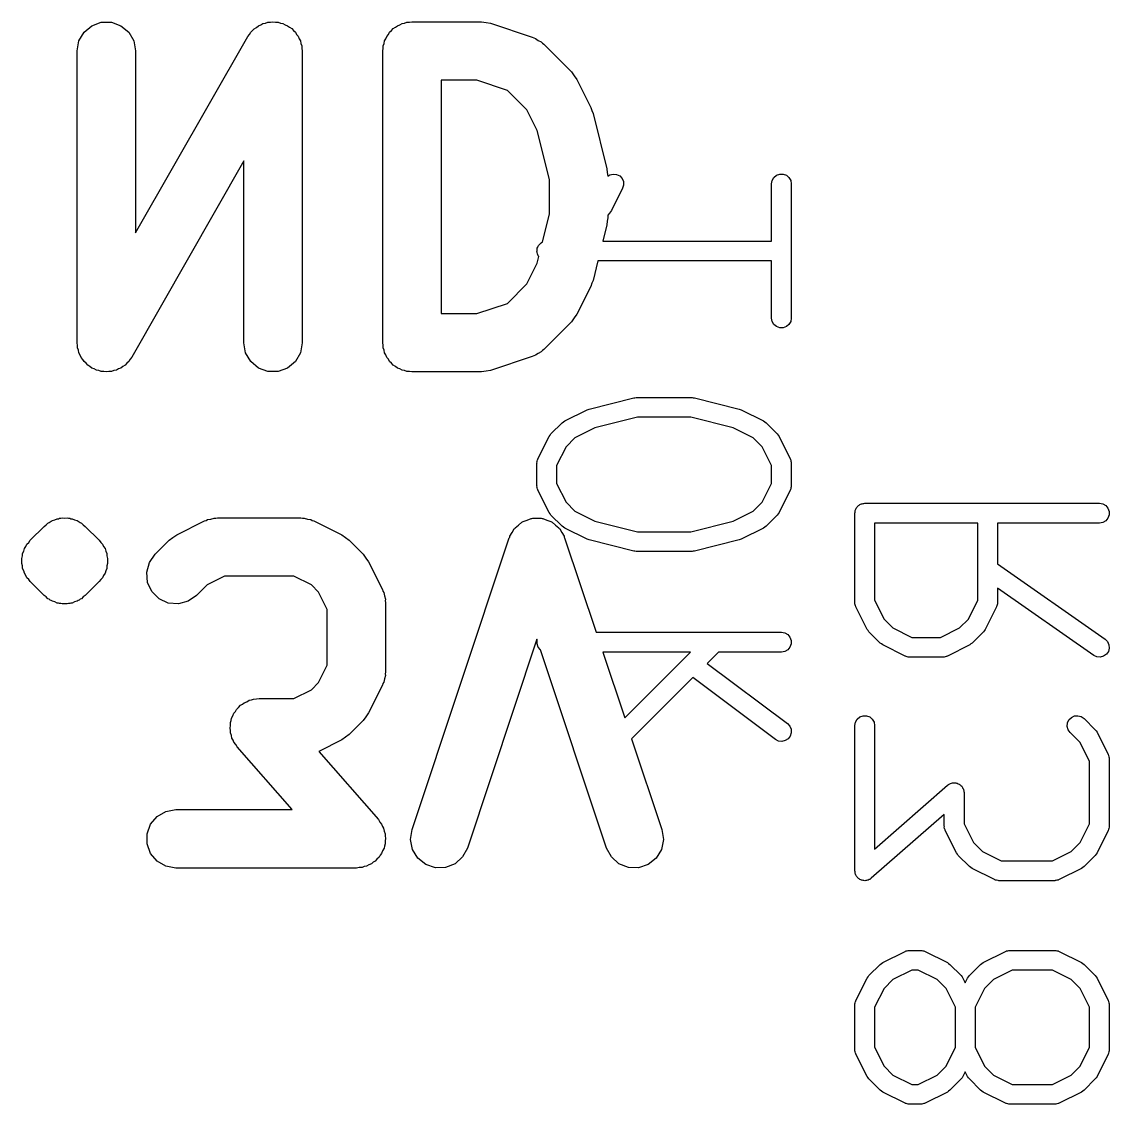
# Model space of a CAD drawing. Extents: x 1.5 to 72.3, y -91 to -17.2.
# Drawn here: x 46.64 to 52.23, y -90.96 to -85.4 of the extents above; entities that cross this region are included whole.
import ezdxf

# ---------------------------------------------------------------- set-up
doc = ezdxf.new("R2010")
doc.units = 0
doc.header["$MEASUREMENT"] = 0
doc.layers.add('BLACK', color=7, linetype='CONTINUOUS')

msp = doc.modelspace()

# ---------------------------------------------------------------- linework, layer by layer
at = {"layer": 'Black'}
for p, q in [((46.9565, -85.45), (46.9964, -85.4165)), ((46.9964, -85.4165), (47.0454, -85.3987)), ((47.0454, -85.3987), (47.0975, -85.3987)), ((47.0975, -85.3987), (47.1464, -85.4165)), ((47.1464, -85.4165), (47.1863, -85.45)), ((47.8137, -85.45), (47.8235, -85.4418)), ((47.8235, -85.4418), (47.8316, -85.432)), ((47.8316, -85.432), (47.8433, -85.4252)), ((47.8433, -85.4252), (47.8536, -85.4165)), ((47.8536, -85.4165), (47.8656, -85.4121)), ((47.8656, -85.4121), (47.8766, -85.4057)), ((47.8766, -85.4057), (47.8899, -85.4033)), ((47.8899, -85.4033), (47.9025, -85.3987)), ((47.9025, -85.3987), (47.9153, -85.3987)), ((47.9153, -85.3987), (47.9279, -85.3964)), ((47.9279, -85.3964), (47.9412, -85.3987)), ((47.9412, -85.3987), (47.9546, -85.3987)), ((47.9546, -85.3987), (47.9666, -85.4031)), ((47.9666, -85.4031), (47.9792, -85.4052)), ((47.9792, -85.4052), (47.9909, -85.4119)), ((47.9909, -85.4119), (48.0036, -85.4165)), ((48.0036, -85.4165), (48.0134, -85.4247)), ((48.0134, -85.4247), (48.0245, -85.4311)), ((48.0245, -85.4311), (48.0332, -85.4414)), ((48.0332, -85.4414), (48.0435, -85.45)), ((48.528, -85.45), (48.538, -85.4416)), ((48.538, -85.4416), (48.5464, -85.4315)), ((48.5464, -85.4315), (48.5578, -85.425)), ((48.5578, -85.425), (48.5679, -85.4165)), ((48.5679, -85.4165), (48.5802, -85.412)), ((48.5802, -85.412), (48.5916, -85.4055)), ((48.5916, -85.4055), (48.6045, -85.4032)), ((48.6045, -85.4032), (48.6168, -85.3987)), ((48.6168, -85.3987), (48.6299, -85.3987)), ((48.6299, -85.3987), (48.6429, -85.3964)), ((48.6429, -85.3964), (49, -85.3964)), ((49, -85.3964), (49.0237, -85.4006)), ((49.0237, -85.4006), (49.0474, -85.4041)), ((49.0474, -85.4041), (49.2617, -85.4756)), ((46.9214, -85.5464), (46.9305, -85.4951)), ((46.9305, -85.4951), (46.9565, -85.45)), ((47.1863, -85.45), (47.2124, -85.4951)), ((47.2124, -85.4951), (47.2214, -85.5464)), ((47.2214, -86.4816), (47.7983, -85.472)), ((47.7983, -85.472), (47.8069, -85.4617)), ((47.8069, -85.4617), (47.8137, -85.45)), ((48.0435, -85.45), (48.0499, -85.4611)), ((48.0499, -85.4611), (48.0581, -85.4709)), ((48.0581, -85.4709), (48.0628, -85.4835)), ((48.0628, -85.4835), (48.0695, -85.4951)), ((48.0695, -85.4951), (48.0717, -85.5077)), ((48.4996, -85.5081), (48.5019, -85.4951)), ((48.5019, -85.4951), (48.5085, -85.4838)), ((48.5085, -85.4838), (48.513, -85.4714)), ((48.513, -85.4714), (48.5214, -85.4614)), ((48.5214, -85.4614), (48.528, -85.45)), ((49.2617, -85.4756), (49.2693, -85.4797)), ((49.2693, -85.4797), (49.2777, -85.4819)), ((49.2777, -85.4819), (49.2921, -85.492)), ((49.2921, -85.492), (49.3075, -85.5004)), ((49.3075, -85.5004), (49.3133, -85.5068)), ((46.9214, -87.0464), (46.9214, -85.5464)), ((47.2214, -85.5464), (47.2214, -86.4816)), ((48.0717, -85.5077), (48.0762, -85.5197)), ((48.0762, -85.5197), (48.0762, -85.5332)), ((48.0762, -85.5332), (48.0786, -85.5464)), ((48.0786, -85.5464), (48.0786, -87.0464)), ((48.4929, -85.5464), (48.4951, -85.5335)), ((48.4929, -87.0464), (48.4929, -85.5464)), ((48.4951, -85.5204), (48.4996, -85.5081)), ((48.4951, -85.5335), (48.4951, -85.5204)), ((49.3133, -85.5068), (49.3204, -85.5118)), ((49.3204, -85.5118), (49.4632, -85.6546)), ((49.4632, -85.6546), (49.477, -85.6743)), ((48.7929, -85.6964), (48.7929, -86.8964)), ((48.9757, -85.6964), (48.7929, -85.6964)), ((49.1333, -85.749), (48.9757, -85.6964)), ((49.477, -85.6743), (49.4913, -85.6936)), ((49.4913, -85.6936), (49.5627, -85.8365)), ((49.2339, -85.8496), (49.1333, -85.749)), ((49.5627, -85.8365), (49.5674, -85.8522)), ((49.287, -85.9559), (49.2339, -85.8496)), ((49.5674, -85.8522), (49.5741, -85.8672)), ((49.5741, -85.8672), (49.6455, -86.1529)), ((49.35, -86.2077), (49.287, -85.9559)), ((47.7786, -86.1113), (47.2017, -87.1208)), ((47.7786, -87.0464), (47.7786, -86.1113)), ((49.6455, -86.1529), (49.6468, -86.1712)), ((49.6468, -86.1712), (49.65, -86.1893)), ((49.35, -86.3851), (49.35, -86.2077)), ((49.65, -86.1902), (49.6606, -86.1832)), ((49.65, -86.1893), (49.65, -86.1902)), ((49.6606, -86.1832), (49.6777, -86.1791)), ((49.6777, -86.1791), (49.6952, -86.1811)), ((49.6952, -86.1811), (49.711, -86.189)), ((49.711, -86.189), (49.7232, -86.2018)), ((49.7232, -86.2018), (49.7302, -86.218)), ((49.7302, -86.218), (49.7312, -86.2356)), ((50.4917, -86.2298), (50.4948, -86.2124)), ((50.4948, -86.2124), (50.5036, -86.1972)), ((50.5036, -86.1972), (50.5171, -86.1858)), ((50.5171, -86.1858), (50.5337, -86.1798)), ((50.5337, -86.1798), (50.5514, -86.1798)), ((50.5514, -86.1798), (50.5679, -86.1858)), ((50.5679, -86.1858), (50.5815, -86.1972)), ((50.5815, -86.1972), (50.5903, -86.2124)), ((50.5903, -86.2124), (50.5933, -86.2298)), ((49.7262, -86.2525), (49.6687, -86.3674)), ((49.7312, -86.2356), (49.7262, -86.2525)), ((50.4917, -86.5237), (50.4917, -86.2298)), ((50.5933, -86.2298), (50.5933, -86.9192)), ((49.3143, -86.528), (49.35, -86.3851)), ((49.6592, -86.3806), (49.65, -86.3899)), ((49.65, -86.3899), (49.65, -86.4036)), ((49.6639, -86.374), (49.6592, -86.3806)), ((49.6687, -86.3674), (49.6639, -86.374)), ((49.6455, -86.44), (49.6246, -86.5237)), ((49.6468, -86.4216), (49.6455, -86.44)), ((49.65, -86.4036), (49.6468, -86.4216)), ((49.286, -86.5657), (49.287, -86.5631)), ((49.287, -86.5631), (49.2873, -86.5603)), ((49.2873, -86.5603), (49.29, -86.5548)), ((49.29, -86.5548), (49.2921, -86.5491)), ((49.2921, -86.5491), (49.2939, -86.547)), ((49.2939, -86.547), (49.2951, -86.5444)), ((49.2951, -86.5444), (49.2995, -86.5403)), ((49.2995, -86.5403), (49.3034, -86.5356)), ((49.3034, -86.5356), (49.3058, -86.5342)), ((49.3058, -86.5342), (49.3079, -86.5323)), ((49.3079, -86.5323), (49.3143, -86.528)), ((49.6246, -86.5237), (50.4917, -86.5237)), ((49.2854, -86.5778), (49.286, -86.5718)), ((49.286, -86.5805), (49.2854, -86.5778)), ((49.286, -86.5718), (49.286, -86.5657)), ((49.286, -86.5833), (49.286, -86.5805)), ((49.2881, -86.589), (49.286, -86.5833)), ((49.287, -86.6369), (49.2953, -86.6038)), ((49.2895, -86.5949), (49.2881, -86.589)), ((49.2911, -86.5973), (49.2895, -86.5949)), ((49.2921, -86.5999), (49.2911, -86.5973)), ((49.2953, -86.6038), (49.2921, -86.5999)), ((49.2339, -86.7433), (49.287, -86.6369)), ((49.5992, -86.6253), (49.5741, -86.7257)), ((50.4917, -86.6253), (49.5992, -86.6253)), ((50.4917, -86.9192), (50.4917, -86.6253)), ((49.5741, -86.7257), (49.5674, -86.7406)), ((49.1333, -86.8439), (49.2339, -86.7433)), ((49.5627, -86.7564), (49.4913, -86.8992)), ((49.5674, -86.7406), (49.5627, -86.7564)), ((48.7929, -86.8964), (48.9757, -86.8964)), ((48.9757, -86.8964), (49.1333, -86.8439)), ((49.4913, -86.8992), (49.477, -86.9185)), ((49.4632, -86.9382), (49.3204, -87.0811)), ((49.477, -86.9185), (49.4632, -86.9382)), ((50.4948, -86.9366), (50.4917, -86.9192)), ((50.5036, -86.9519), (50.4948, -86.9366)), ((50.5171, -86.9632), (50.5036, -86.9519)), ((50.5815, -86.9519), (50.5679, -86.9632)), ((50.5903, -86.9366), (50.5815, -86.9519)), ((50.5933, -86.9192), (50.5903, -86.9366)), ((50.5337, -86.9693), (50.5171, -86.9632)), ((50.5514, -86.9693), (50.5337, -86.9693)), ((50.5679, -86.9632), (50.5514, -86.9693)), ((46.9238, -87.0597), (46.9214, -87.0464)), ((46.9238, -87.0731), (46.9238, -87.0597)), ((47.7876, -87.0977), (47.7786, -87.0464)), ((48.0786, -87.0464), (48.0695, -87.0977)), ((48.4951, -87.0594), (48.4929, -87.0464)), ((48.4951, -87.0725), (48.4951, -87.0594)), ((46.9283, -87.0851), (46.9238, -87.0731)), ((46.9305, -87.0977), (46.9283, -87.0851)), ((46.9372, -87.1094), (46.9305, -87.0977)), ((46.9419, -87.122), (46.9372, -87.1094)), ((46.9501, -87.1318), (46.9419, -87.122)), ((47.2017, -87.1208), (47.1931, -87.1312)), ((47.8137, -87.1428), (47.7876, -87.0977)), ((48.0695, -87.0977), (48.0435, -87.1428)), ((48.4996, -87.0848), (48.4951, -87.0725)), ((48.5019, -87.0977), (48.4996, -87.0848)), ((48.5085, -87.1091), (48.5019, -87.0977)), ((48.513, -87.1214), (48.5085, -87.1091)), ((48.5214, -87.1315), (48.513, -87.1214)), ((49.2617, -87.1173), (49.0474, -87.1887)), ((49.2693, -87.1132), (49.2617, -87.1173)), ((49.2777, -87.1109), (49.2693, -87.1132)), ((49.2921, -87.1009), (49.2777, -87.1109)), ((49.3075, -87.0925), (49.2921, -87.1009)), ((49.3133, -87.086), (49.3075, -87.0925)), ((49.3204, -87.0811), (49.3133, -87.086)), ((46.9565, -87.1428), (46.9501, -87.1318)), ((46.9668, -87.1515), (46.9565, -87.1428)), ((46.9755, -87.1618), (46.9668, -87.1515)), ((46.9866, -87.1681), (46.9755, -87.1618)), ((46.9964, -87.1763), (46.9866, -87.1681)), ((47.0091, -87.1809), (46.9964, -87.1763)), ((47.1464, -87.1763), (47.1344, -87.1807)), ((47.1567, -87.1677), (47.1464, -87.1763)), ((47.1684, -87.1609), (47.1567, -87.1677)), ((47.1765, -87.1511), (47.1684, -87.1609)), ((47.1863, -87.1428), (47.1765, -87.1511)), ((47.1931, -87.1312), (47.1863, -87.1428)), ((47.8536, -87.1763), (47.8137, -87.1428)), ((47.9025, -87.1941), (47.8536, -87.1763)), ((48.0036, -87.1763), (47.9546, -87.1941)), ((48.0435, -87.1428), (48.0036, -87.1763)), ((48.528, -87.1428), (48.5214, -87.1315)), ((48.538, -87.1513), (48.528, -87.1428)), ((48.5464, -87.1613), (48.538, -87.1513)), ((48.5578, -87.1679), (48.5464, -87.1613)), ((48.5679, -87.1763), (48.5578, -87.1679)), ((48.5802, -87.1808), (48.5679, -87.1763)), ((47.0208, -87.1876), (47.0091, -87.1809)), ((47.0334, -87.1898), (47.0208, -87.1876)), ((47.0454, -87.1941), (47.0334, -87.1898)), ((47.0588, -87.1941), (47.0454, -87.1941)), ((47.0721, -87.1964), (47.0588, -87.1941)), ((47.0847, -87.1941), (47.0721, -87.1964)), ((47.0975, -87.1941), (47.0847, -87.1941)), ((47.1101, -87.1895), (47.0975, -87.1941)), ((47.1234, -87.1872), (47.1101, -87.1895)), ((47.1344, -87.1807), (47.1234, -87.1872)), ((47.9546, -87.1941), (47.9025, -87.1941)), ((48.5916, -87.1874), (48.5802, -87.1808)), ((48.6045, -87.1897), (48.5916, -87.1874)), ((48.6168, -87.1941), (48.6045, -87.1897)), ((48.6299, -87.1941), (48.6168, -87.1941)), ((48.6429, -87.1964), (48.6299, -87.1941)), ((49, -87.1964), (48.6429, -87.1964)), ((49.0237, -87.1923), (49, -87.1964)), ((49.0474, -87.1887), (49.0237, -87.1923)), ((49.5535, -87.387), (49.7833, -87.3296)), ((49.7833, -87.3296), (49.7895, -87.3291)), ((49.7895, -87.3291), (49.7957, -87.3281)), ((49.7957, -87.3281), (50.0829, -87.3281)), ((50.0829, -87.3281), (50.0891, -87.3291)), ((50.0891, -87.3291), (50.0953, -87.3296)), ((50.0953, -87.3296), (50.3251, -87.387)), ((49.4282, -87.4483), (49.5431, -87.3909)), ((49.5431, -87.3909), (49.5485, -87.3893)), ((49.5485, -87.3893), (49.5535, -87.387)), ((50.3251, -87.387), (50.3301, -87.3893)), ((50.3301, -87.3893), (50.3355, -87.3909)), ((50.3355, -87.3909), (50.4504, -87.4483)), ((49.3576, -87.5153), (49.415, -87.4578)), ((49.415, -87.4578), (49.4217, -87.4532)), ((49.4217, -87.4532), (49.4282, -87.4483)), ((49.8019, -87.4297), (49.5836, -87.4842)), ((50.0767, -87.4297), (49.8019, -87.4297)), ((50.295, -87.4842), (50.0767, -87.4297)), ((50.4504, -87.4483), (50.4569, -87.4532)), ((50.4569, -87.4532), (50.4636, -87.4578)), ((50.4636, -87.4578), (50.521, -87.5153)), ((49.5836, -87.4842), (49.481, -87.5355)), ((50.3976, -87.5355), (50.295, -87.4842)), ((49.2906, -87.6434), (49.3481, -87.5285)), ((49.3481, -87.5285), (49.3529, -87.522)), ((49.3529, -87.522), (49.3576, -87.5153)), ((49.481, -87.5355), (49.4352, -87.5813)), ((50.4433, -87.5813), (50.3976, -87.5355)), ((50.521, -87.5153), (50.5257, -87.522)), ((50.5257, -87.522), (50.5305, -87.5285)), ((50.5305, -87.5285), (50.588, -87.6434)), ((49.4352, -87.5813), (49.3868, -87.6781)), ((50.4917, -87.6781), (50.4433, -87.5813)), ((49.2852, -87.6661), (49.2858, -87.6632)), ((49.2852, -87.781), (49.2852, -87.6661)), ((49.2856, -87.6603), (49.2873, -87.6546)), ((49.2858, -87.6632), (49.2856, -87.6603)), ((49.2873, -87.6546), (49.2883, -87.6487)), ((49.2883, -87.6487), (49.2898, -87.6462)), ((49.2898, -87.6462), (49.2906, -87.6434)), ((49.3868, -87.6781), (49.3868, -87.769)), ((50.4917, -87.769), (50.4917, -87.6781)), ((50.588, -87.6434), (50.5888, -87.6462)), ((50.5888, -87.6462), (50.5903, -87.6487)), ((50.5903, -87.6487), (50.5913, -87.6546)), ((50.5913, -87.6546), (50.593, -87.6603)), ((50.593, -87.6603), (50.5928, -87.6632)), ((50.5928, -87.6632), (50.5933, -87.6661)), ((50.5933, -87.6661), (50.5933, -87.781)), ((49.2858, -87.7839), (49.2852, -87.781)), ((49.2856, -87.7868), (49.2858, -87.7839)), ((49.2873, -87.7925), (49.2856, -87.7868)), ((49.2883, -87.7984), (49.2873, -87.7925)), ((49.3868, -87.769), (49.4353, -87.8658)), ((50.4433, -87.8658), (50.4917, -87.769)), ((50.5913, -87.7925), (50.5903, -87.7984)), ((50.593, -87.7868), (50.5913, -87.7925)), ((50.5933, -87.781), (50.5928, -87.7839)), ((50.5928, -87.7839), (50.593, -87.7868)), ((49.2898, -87.8009), (49.2883, -87.7984)), ((49.2906, -87.8037), (49.2898, -87.8009)), ((49.3481, -87.9186), (49.2906, -87.8037)), ((50.588, -87.8037), (50.5305, -87.9186)), ((50.5888, -87.8009), (50.588, -87.8037)), ((50.5903, -87.7984), (50.5888, -87.8009)), ((49.4353, -87.8658), (49.481, -87.9116)), ((50.3976, -87.9116), (50.4433, -87.8658)), ((50.9225, -87.9093), (50.9233, -87.9049)), ((50.9233, -87.9049), (50.9255, -87.901)), ((50.9255, -87.901), (50.9271, -87.8969)), ((50.9271, -87.8969), (50.9299, -87.8935)), ((50.9299, -87.8935), (50.9321, -87.8896)), ((50.9321, -87.8896), (50.9355, -87.8868)), ((50.9355, -87.8868), (50.9384, -87.8833)), ((50.9384, -87.8833), (50.9422, -87.8811)), ((50.9422, -87.8811), (50.9456, -87.8783)), ((50.9456, -87.8783), (50.9498, -87.8767)), ((50.9498, -87.8767), (50.9537, -87.8745)), ((50.9537, -87.8745), (50.9581, -87.8738)), ((50.9581, -87.8738), (50.9622, -87.8722)), ((50.9622, -87.8722), (50.9667, -87.8722)), ((50.9667, -87.8722), (50.971, -87.8715)), ((50.971, -87.8715), (52.1775, -87.8715)), ((52.1775, -87.8715), (52.1949, -87.8745)), ((52.1949, -87.8745), (52.2102, -87.8833)), ((52.2102, -87.8833), (52.2215, -87.8969)), ((52.2215, -87.8969), (52.2276, -87.9134)), ((46.7883, -87.9643), (46.7938, -87.9605)), ((46.7938, -87.9605), (46.8064, -87.9571)), ((46.8064, -87.9571), (46.8183, -87.9515)), ((46.8183, -87.9515), (46.8249, -87.951)), ((46.8249, -87.951), (46.8311, -87.9487)), ((46.8311, -87.9487), (46.8377, -87.9487)), ((46.8377, -87.9487), (46.8441, -87.947)), ((46.8441, -87.947), (46.8571, -87.9481)), ((46.8571, -87.9481), (46.8702, -87.947)), ((46.8702, -87.947), (46.8766, -87.9487)), ((46.8766, -87.9487), (46.8832, -87.9487)), ((46.8832, -87.9487), (46.8894, -87.951)), ((46.8894, -87.951), (46.896, -87.9515)), ((46.896, -87.9515), (46.9079, -87.9571)), ((46.9079, -87.9571), (46.9205, -87.9605)), ((46.9205, -87.9605), (46.9259, -87.9643)), ((47.5758, -87.9623), (47.5841, -87.9598)), ((47.5841, -87.9598), (47.5916, -87.9555)), ((47.5916, -87.9555), (47.6089, -87.9524)), ((47.6089, -87.9524), (47.6257, -87.9474)), ((47.6257, -87.9474), (47.6343, -87.9479)), ((47.6343, -87.9479), (47.6429, -87.9464)), ((47.6429, -87.9464), (48.0714, -87.9464)), ((48.0714, -87.9464), (48.0799, -87.9479)), ((48.0799, -87.9479), (48.0886, -87.9474)), ((48.0886, -87.9474), (48.1054, -87.9524)), ((48.1054, -87.9524), (48.1227, -87.9555)), ((48.1227, -87.9555), (48.1302, -87.9598)), ((48.1302, -87.9598), (48.1385, -87.9623)), ((49.2143, -87.9645), (49.2352, -87.9576)), ((49.2352, -87.9576), (49.2556, -87.9495)), ((49.2556, -87.9495), (49.2598, -87.9494)), ((49.2598, -87.9494), (49.2637, -87.9481)), ((49.2637, -87.9481), (49.2857, -87.9487)), ((49.2857, -87.9487), (49.3077, -87.9481)), ((49.3077, -87.9481), (49.3116, -87.9494)), ((49.3116, -87.9494), (49.3158, -87.9495)), ((49.3158, -87.9495), (49.3363, -87.9576)), ((49.3363, -87.9576), (49.3571, -87.9645)), ((49.3529, -87.9252), (49.3481, -87.9186)), ((49.3576, -87.9318), (49.3529, -87.9252)), ((49.415, -87.9893), (49.3576, -87.9318)), ((49.481, -87.9116), (49.5836, -87.9629)), ((50.295, -87.9629), (50.3976, -87.9116)), ((50.521, -87.9318), (50.4636, -87.9893)), ((50.5257, -87.9252), (50.521, -87.9318)), ((50.5305, -87.9186), (50.5257, -87.9252)), ((50.9202, -87.9223), (50.921, -87.9179)), ((50.9202, -88.3819), (50.9202, -87.9223)), ((50.921, -87.9134), (50.9225, -87.9093)), ((50.921, -87.9179), (50.921, -87.9134)), ((52.2102, -87.9612), (52.1949, -87.97)), ((52.2215, -87.9477), (52.2102, -87.9612)), ((52.2276, -87.9311), (52.2215, -87.9477)), ((52.2276, -87.9134), (52.2276, -87.9311)), ((46.6796, -88.0618), (46.7511, -87.9904)), ((46.7511, -87.9904), (46.7618, -87.9828)), ((46.7618, -87.9828), (46.7711, -87.9736)), ((46.7711, -87.9736), (46.7771, -87.9708)), ((46.7771, -87.9708), (46.7821, -87.9665)), ((46.7821, -87.9665), (46.7883, -87.9643)), ((46.9259, -87.9643), (46.9321, -87.9665)), ((46.9321, -87.9665), (46.9372, -87.9708)), ((46.9372, -87.9708), (46.9432, -87.9736)), ((46.9432, -87.9736), (46.9525, -87.9828)), ((46.9525, -87.9828), (46.9632, -87.9904)), ((46.9632, -87.9904), (47.0346, -88.0618)), ((47.4329, -88.0337), (47.5758, -87.9623)), ((48.1385, -87.9623), (48.2814, -88.0337)), ((49.1577, -88.0225), (49.1682, -88.0032)), ((49.1682, -88.0032), (49.1713, -88.0004)), ((49.1713, -88.0004), (49.1735, -87.9969)), ((49.1735, -87.9969), (49.1907, -87.9832)), ((49.1907, -87.9832), (49.2072, -87.9686)), ((49.2072, -87.9686), (49.211, -87.9671)), ((49.211, -87.9671), (49.2143, -87.9645)), ((49.3571, -87.9645), (49.3604, -87.9671)), ((49.3604, -87.9671), (49.3642, -87.9686)), ((49.3642, -87.9686), (49.3807, -87.9832)), ((49.3807, -87.9832), (49.3979, -87.9969)), ((49.3979, -87.9969), (49.4001, -88.0004)), ((49.4001, -88.0004), (49.4032, -88.0032)), ((49.4032, -88.0032), (49.4137, -88.0225)), ((49.4217, -87.994), (49.415, -87.9893)), ((49.4282, -87.9988), (49.4217, -87.994)), ((49.5431, -88.0563), (49.4282, -87.9988)), ((49.5836, -87.9629), (49.8019, -88.0175)), ((49.8019, -88.0175), (50.0767, -88.0175)), ((50.0767, -88.0175), (50.295, -87.9629)), ((50.4504, -87.9988), (50.3355, -88.0563)), ((50.4569, -87.994), (50.4504, -87.9988)), ((50.4636, -87.9893), (50.4569, -87.994)), ((51.0218, -87.9731), (51.0218, -88.3699)), ((51.5522, -87.9731), (51.0218, -87.9731)), ((51.5522, -88.3699), (51.5522, -87.9731)), ((52.1775, -87.9731), (51.6538, -87.9731)), ((51.6538, -87.9731), (51.6538, -88.1831)), ((52.1949, -87.97), (52.1775, -87.9731)), ((46.6628, -88.0818), (46.6721, -88.0725)), ((46.6721, -88.0725), (46.6796, -88.0618)), ((47.0346, -88.0618), (47.0422, -88.0725)), ((47.0422, -88.0725), (47.0514, -88.0818)), ((47.3225, -88.1332), (47.3939, -88.0618)), ((47.3939, -88.0618), (47.4136, -88.048)), ((47.4136, -88.048), (47.4329, -88.0337)), ((48.2814, -88.0337), (48.3007, -88.048)), ((48.3007, -88.048), (48.3204, -88.0618)), ((48.3204, -88.0618), (48.3918, -88.1332)), ((48.6434, -89.549), (49.1434, -88.049)), ((49.1434, -88.049), (49.1454, -88.0454)), ((49.1454, -88.0454), (49.1462, -88.0413)), ((49.1462, -88.0413), (49.1577, -88.0225)), ((49.4137, -88.0225), (49.4252, -88.0413)), ((49.4252, -88.0413), (49.426, -88.0454)), ((49.426, -88.0454), (49.428, -88.049)), ((49.428, -88.049), (49.5899, -88.5346)), ((49.5485, -88.0579), (49.5431, -88.0563)), ((49.5535, -88.0601), (49.5485, -88.0579)), ((49.7833, -88.1176), (49.5535, -88.0601)), ((50.3251, -88.0601), (50.0953, -88.1176)), ((50.3301, -88.0579), (50.3251, -88.0601)), ((50.3355, -88.0563), (50.3301, -88.0579)), ((46.6397, -88.1421), (46.6408, -88.129)), ((46.6408, -88.129), (46.6464, -88.1171)), ((46.6464, -88.1171), (46.6498, -88.1045)), ((46.6498, -88.1045), (46.6573, -88.0937)), ((46.6573, -88.0937), (46.6628, -88.0818)), ((47.0514, -88.0818), (47.057, -88.0937)), ((47.057, -88.0937), (47.0645, -88.1045)), ((47.0645, -88.1045), (47.0679, -88.1171)), ((47.0679, -88.1171), (47.0735, -88.129)), ((47.0735, -88.129), (47.0746, -88.1421)), ((49.7895, -88.118), (49.7833, -88.1176)), ((49.7957, -88.1191), (49.7895, -88.118)), ((50.0829, -88.1191), (49.7957, -88.1191)), ((50.0891, -88.118), (50.0829, -88.1191)), ((50.0953, -88.1176), (50.0891, -88.118)), ((46.6363, -88.1548), (46.6397, -88.1421)), ((46.6374, -88.1679), (46.6363, -88.1548)), ((46.6363, -88.1809), (46.6374, -88.1679)), ((46.6397, -88.1936), (46.6363, -88.1809)), ((47.0746, -88.1421), (47.078, -88.1548)), ((47.078, -88.1809), (47.0746, -88.1936)), ((47.078, -88.1548), (47.0769, -88.1679)), ((47.0769, -88.1679), (47.078, -88.1809)), ((47.2791, -88.2262), (47.2926, -88.1759)), ((47.2926, -88.1759), (47.3225, -88.1332)), ((48.3918, -88.1332), (48.4056, -88.1529)), ((48.4056, -88.1529), (48.4199, -88.1722)), ((48.4199, -88.1722), (48.4913, -88.3151)), ((51.6538, -88.1831), (52.2067, -88.5701)), ((46.6408, -88.2067), (46.6397, -88.1936)), ((46.6464, -88.2186), (46.6408, -88.2067)), ((46.6498, -88.2313), (46.6464, -88.2186)), ((46.6573, -88.242), (46.6498, -88.2313)), ((47.0645, -88.2312), (47.057, -88.242)), ((47.0679, -88.2186), (47.0645, -88.2312)), ((47.0735, -88.2067), (47.0679, -88.2186)), ((47.0746, -88.1936), (47.0735, -88.2067)), ((47.2837, -88.2781), (47.2791, -88.2262)), ((46.6628, -88.2539), (46.6573, -88.242)), ((46.6721, -88.2632), (46.6628, -88.2539)), ((46.6796, -88.2739), (46.6721, -88.2632)), ((46.7511, -88.3454), (46.6796, -88.2739)), ((47.0346, -88.2739), (46.9632, -88.3454)), ((47.0422, -88.2632), (47.0346, -88.2739)), ((47.0514, -88.2539), (47.0422, -88.2632)), ((47.057, -88.242), (47.0514, -88.2539)), ((47.3057, -88.3253), (47.2837, -88.2781)), ((47.5889, -88.2911), (47.5346, -88.3454)), ((47.6783, -88.2464), (47.5889, -88.2911)), ((48.036, -88.2464), (47.6783, -88.2464)), ((48.1254, -88.2911), (48.036, -88.2464)), ((48.1624, -88.3281), (48.1254, -88.2911)), ((46.7618, -88.3529), (46.7511, -88.3454)), ((46.7711, -88.3622), (46.7618, -88.3529)), ((46.9525, -88.3529), (46.9432, -88.3622)), ((46.9632, -88.3454), (46.9525, -88.3529)), ((47.3425, -88.3622), (47.3057, -88.3253)), ((47.5346, -88.3454), (47.492, -88.3752)), ((48.2071, -88.4176), (48.1624, -88.3281)), ((48.4913, -88.3151), (48.4938, -88.3233)), ((48.4938, -88.3233), (48.4981, -88.3308)), ((48.4981, -88.3308), (48.5011, -88.3481)), ((48.5011, -88.3481), (48.5062, -88.365)), ((52.1484, -88.6533), (51.6538, -88.3071)), ((51.6538, -88.3071), (51.6538, -88.3819)), ((46.7771, -88.3649), (46.7711, -88.3622)), ((46.7821, -88.3692), (46.7771, -88.3649)), ((46.7883, -88.3714), (46.7821, -88.3692)), ((46.7937, -88.3752), (46.7883, -88.3714)), ((46.8064, -88.3786), (46.7937, -88.3752)), ((46.8183, -88.3842), (46.8064, -88.3786)), ((46.8249, -88.3847), (46.8183, -88.3842)), ((46.8311, -88.387), (46.8249, -88.3847)), ((46.8377, -88.387), (46.8311, -88.387)), ((46.8441, -88.3887), (46.8377, -88.387)), ((46.8571, -88.3876), (46.8441, -88.3887)), ((46.8702, -88.3887), (46.8571, -88.3876)), ((46.8766, -88.387), (46.8702, -88.3887)), ((46.8832, -88.387), (46.8766, -88.387)), ((46.8894, -88.3847), (46.8832, -88.387)), ((46.896, -88.3842), (46.8894, -88.3847)), ((46.9079, -88.3786), (46.896, -88.3842)), ((46.9205, -88.3752), (46.9079, -88.3786)), ((46.9259, -88.3714), (46.9205, -88.3752)), ((46.9321, -88.3692), (46.9259, -88.3714)), ((46.9372, -88.3649), (46.9321, -88.3692)), ((46.9432, -88.3622), (46.9372, -88.3649)), ((47.3897, -88.3842), (47.3425, -88.3622)), ((47.4416, -88.3887), (47.3897, -88.3842)), ((47.492, -88.3752), (47.4416, -88.3887)), ((48.5062, -88.365), (48.5056, -88.3736)), ((48.5056, -88.3736), (48.5071, -88.3821)), ((48.5071, -88.3821), (48.5071, -88.7393)), ((50.9208, -88.3848), (50.9202, -88.3819)), ((50.9206, -88.3877), (50.9208, -88.3848)), ((50.9223, -88.3934), (50.9206, -88.3877)), ((50.9233, -88.3993), (50.9223, -88.3934)), ((50.9248, -88.4018), (50.9233, -88.3993)), ((50.9256, -88.4046), (50.9248, -88.4018)), ((50.9831, -88.5195), (50.9256, -88.4046)), ((51.0218, -88.3699), (51.0703, -88.4667)), ((51.5038, -88.4667), (51.5522, -88.3699)), ((51.6485, -88.4046), (51.591, -88.5195)), ((51.6493, -88.4018), (51.6485, -88.4046)), ((51.6508, -88.3993), (51.6493, -88.4018)), ((51.6518, -88.3934), (51.6508, -88.3993)), ((51.6535, -88.3877), (51.6518, -88.3934)), ((51.6538, -88.3819), (51.6533, -88.3848)), ((51.6533, -88.3848), (51.6535, -88.3877)), ((48.2071, -88.7039), (48.2071, -88.4176)), ((50.9879, -88.526), (50.9831, -88.5195)), ((51.0703, -88.4667), (51.116, -88.5125)), ((51.116, -88.5125), (51.2128, -88.5609)), ((51.3612, -88.5609), (51.458, -88.5125)), ((51.458, -88.5125), (51.5038, -88.4667)), ((51.591, -88.5195), (51.5862, -88.526)), ((49.2857, -88.5708), (48.928, -89.6439)), ((49.2869, -88.5742), (49.2857, -88.5708)), ((49.286, -88.5765), (49.2869, -88.5742)), ((49.286, -88.5942), (49.286, -88.5765)), ((49.5899, -88.5346), (50.5425, -88.5346)), ((50.5425, -88.5346), (50.5599, -88.5376)), ((50.5599, -88.5376), (50.5752, -88.5464)), ((50.5752, -88.5464), (50.5865, -88.56)), ((50.5865, -88.56), (50.5926, -88.5765)), ((50.5926, -88.5765), (50.5926, -88.5942)), ((50.9926, -88.5327), (50.9879, -88.526)), ((51.05, -88.5902), (50.9926, -88.5327)), ((51.2128, -88.5609), (51.3612, -88.5609)), ((51.5815, -88.5327), (51.524, -88.5902)), ((51.5862, -88.526), (51.5815, -88.5327)), ((52.2067, -88.5701), (52.2192, -88.5825)), ((49.2921, -88.6108), (49.286, -88.5942)), ((49.3034, -88.6243), (49.2921, -88.6108)), ((49.3036, -88.6244), (49.3034, -88.6243)), ((49.6434, -89.6439), (49.3036, -88.6244)), ((50.5599, -88.6331), (50.5425, -88.6362)), ((50.5752, -88.6243), (50.5599, -88.6331)), ((50.5865, -88.6108), (50.5752, -88.6243)), ((50.5926, -88.5942), (50.5865, -88.6108)), ((51.0567, -88.5948), (51.05, -88.5902)), ((51.0632, -88.5997), (51.0567, -88.5948)), ((51.1781, -88.6571), (51.0632, -88.5997)), ((51.5108, -88.5997), (51.3959, -88.6571)), ((51.5174, -88.5948), (51.5108, -88.5997)), ((51.524, -88.5902), (51.5174, -88.5948)), ((52.2192, -88.5825), (52.2266, -88.5985)), ((52.2282, -88.6161), (52.2236, -88.6332)), ((52.2266, -88.5985), (52.2282, -88.6161)), ((49.6237, -88.6362), (49.7366, -88.9747)), ((50.0752, -88.6362), (49.6237, -88.6362)), ((49.7366, -88.9747), (50.0752, -88.6362)), ((50.2189, -88.6362), (50.1603, -88.6948)), ((50.5425, -88.6362), (50.2189, -88.6362)), ((51.1809, -88.658), (51.1781, -88.6571)), ((51.1835, -88.6594), (51.1809, -88.658)), ((51.1893, -88.6605), (51.1835, -88.6594)), ((51.195, -88.6622), (51.1893, -88.6605)), ((51.198, -88.662), (51.195, -88.6622)), ((51.2009, -88.6625), (51.198, -88.662)), ((51.3732, -88.6625), (51.2009, -88.6625)), ((51.3761, -88.662), (51.3732, -88.6625)), ((51.379, -88.6622), (51.3761, -88.662)), ((51.3847, -88.6605), (51.379, -88.6622)), ((51.3906, -88.6594), (51.3847, -88.6605)), ((51.3931, -88.658), (51.3906, -88.6594)), ((51.3959, -88.6571), (51.3931, -88.658)), ((52.1644, -88.6608), (52.1484, -88.6533)), ((52.182, -88.6623), (52.1644, -88.6608)), ((52.199, -88.6577), (52.182, -88.6623)), ((52.2135, -88.6476), (52.199, -88.6577)), ((52.2236, -88.6332), (52.2135, -88.6476)), ((48.1624, -88.7933), (48.2071, -88.7039)), ((48.5071, -88.7393), (48.5056, -88.7478)), ((50.1603, -88.6948), (50.573, -89.0043)), ((48.1254, -88.8303), (48.1624, -88.7933)), ((48.4938, -88.7981), (48.4913, -88.8064)), ((48.4981, -88.7906), (48.4938, -88.7981)), ((48.5011, -88.7733), (48.4981, -88.7906)), ((48.5062, -88.7564), (48.5011, -88.7733)), ((48.5056, -88.7478), (48.5062, -88.7564)), ((50.0877, -88.7673), (49.7741, -89.0809)), ((50.5121, -89.0856), (50.0877, -88.7673)), ((48.036, -88.875), (48.1254, -88.8303)), ((48.4913, -88.8064), (48.4199, -88.9492)), ((47.7513, -88.9213), (47.7607, -88.9101)), ((47.7607, -88.9101), (47.7708, -88.9043)), ((47.7708, -88.9043), (47.7795, -88.8967)), ((47.7795, -88.8967), (47.7931, -88.8914)), ((47.7931, -88.8914), (47.8058, -88.884)), ((47.8058, -88.884), (47.8172, -88.882)), ((47.8172, -88.882), (47.828, -88.8778)), ((47.828, -88.8778), (47.8427, -88.8775)), ((47.8427, -88.8775), (47.8571, -88.875)), ((47.8571, -88.875), (48.036, -88.875)), ((47.7152, -88.9766), (47.7222, -88.9638)), ((47.7222, -88.9638), (47.7272, -88.95)), ((47.7272, -88.95), (47.7347, -88.9411)), ((47.7347, -88.9411), (47.7403, -88.931)), ((47.7403, -88.931), (47.7513, -88.9213)), ((48.4056, -88.9685), (48.3918, -88.9882)), ((48.4199, -88.9492), (48.4056, -88.9685)), ((50.9456, -88.9699), (50.9622, -88.9638)), ((50.9622, -88.9638), (50.9799, -88.9638)), ((50.9799, -88.9638), (50.9964, -88.9699)), ((52.0335, -88.9722), (52.0495, -88.9648)), ((52.0495, -88.9648), (52.0671, -88.9633)), ((52.0671, -88.9633), (52.0841, -88.9678)), ((52.0841, -88.9678), (52.0986, -88.9779)), ((47.7072, -89.0281), (47.7094, -89.0136)), ((47.7094, -88.999), (47.7134, -88.9881)), ((47.7094, -89.0136), (47.7094, -88.999)), ((47.7134, -88.9881), (47.7152, -88.9766)), ((48.3918, -88.9882), (48.3204, -89.0596)), ((50.573, -89.0043), (50.5851, -89.0172)), ((50.5851, -89.0172), (50.592, -89.0334)), ((50.9202, -89.0139), (50.9233, -88.9965)), ((50.9202, -89.7607), (50.9202, -89.0139)), ((50.9233, -88.9965), (50.9321, -88.9812)), ((50.9321, -88.9812), (50.9456, -88.9699)), ((50.9964, -88.9699), (51.01, -88.9812)), ((51.01, -88.9812), (51.0188, -88.9965)), ((51.0188, -88.9965), (51.0218, -89.0139)), ((51.0218, -89.0139), (51.0218, -89.6488)), ((52.012, -89.0183), (52.0136, -89.0007)), ((52.0166, -89.0353), (52.012, -89.0183)), ((52.0136, -89.0007), (52.021, -88.9847)), ((52.021, -88.9847), (52.0335, -88.9722)), ((52.0986, -88.9779), (52.156, -89.0354)), ((47.7094, -89.0395), (47.7072, -89.0281)), ((47.7094, -89.051), (47.7094, -89.0395)), ((47.7144, -89.0648), (47.7094, -89.051)), ((47.7173, -89.0792), (47.7144, -89.0648)), ((47.7233, -89.0891), (47.7173, -89.0792)), ((48.3007, -89.0734), (48.2814, -89.0877)), ((48.3204, -89.0596), (48.3007, -89.0734)), ((50.5879, -89.0679), (50.5773, -89.0821)), ((50.593, -89.0511), (50.5879, -89.0679)), ((50.592, -89.0334), (50.593, -89.0511)), ((52.0267, -89.0498), (52.0166, -89.0353)), ((52.0783, -89.1014), (52.0267, -89.0498)), ((52.156, -89.0354), (52.1607, -89.042)), ((52.1607, -89.042), (52.1655, -89.0486)), ((52.1655, -89.0486), (52.223, -89.1635)), ((47.7272, -89.1), (47.7233, -89.0891)), ((47.7367, -89.1112), (47.7272, -89.1)), ((47.7443, -89.1238), (47.7367, -89.1112)), ((48.0266, -89.4464), (47.7443, -89.1238)), ((48.2814, -89.0877), (48.1631, -89.1469)), ((49.7741, -89.0809), (49.7724, -89.0821)), ((49.7724, -89.0821), (49.928, -89.549)), ((50.5278, -89.0936), (50.5121, -89.0856)), ((50.5453, -89.0957), (50.5278, -89.0936)), ((50.5625, -89.0917), (50.5453, -89.0957)), ((50.5773, -89.0821), (50.5625, -89.0917)), ((52.1267, -89.1982), (52.0783, -89.1014)), ((48.1631, -89.1469), (48.47, -89.4977)), ((52.223, -89.1635), (52.2238, -89.1663)), ((52.2238, -89.1663), (52.2253, -89.1688)), ((52.2253, -89.1688), (52.2263, -89.1747)), ((52.2263, -89.1747), (52.228, -89.1804)), ((52.228, -89.1804), (52.2278, -89.1833)), ((52.2278, -89.1833), (52.2283, -89.1862)), ((52.2283, -89.1862), (52.2283, -89.5309)), ((52.1267, -89.5189), (52.1267, -89.1982)), ((51.0218, -89.6488), (51.3972, -89.3203)), ((51.3972, -89.3203), (51.4015, -89.3178)), ((51.4015, -89.3178), (51.4053, -89.3146)), ((51.4053, -89.3146), (51.409, -89.3132)), ((51.409, -89.3132), (51.4123, -89.3112)), ((51.4123, -89.3112), (51.4172, -89.3102)), ((51.4172, -89.3102), (51.4218, -89.3085)), ((51.4218, -89.3085), (51.4258, -89.3085)), ((51.4258, -89.3085), (51.4296, -89.3078)), ((51.4296, -89.3078), (51.4345, -89.3085)), ((51.4345, -89.3085), (51.4395, -89.3085)), ((51.4395, -89.3085), (51.4432, -89.3099)), ((51.4432, -89.3099), (51.447, -89.3105)), ((51.447, -89.3105), (51.4514, -89.3129)), ((51.4514, -89.3129), (51.4561, -89.3146)), ((51.4561, -89.3146), (51.4591, -89.3171)), ((51.4591, -89.3171), (51.4625, -89.319)), ((51.4625, -89.319), (51.4658, -89.3227)), ((51.4658, -89.3227), (51.4696, -89.3259)), ((51.4696, -89.3259), (51.4715, -89.3293)), ((51.4715, -89.3293), (51.4741, -89.3323)), ((51.4741, -89.3323), (51.4759, -89.3369)), ((51.4759, -89.3369), (51.4784, -89.3412)), ((51.4784, -89.3412), (51.4791, -89.3451)), ((51.4791, -89.3451), (51.4805, -89.3487)), ((51.4805, -89.3487), (51.4806, -89.3537)), ((51.4806, -89.3537), (51.4815, -89.3586)), ((51.4815, -89.3586), (51.4815, -89.5189)), ((47.3322, -89.4815), (47.3773, -89.4555)), ((47.3773, -89.4555), (47.4286, -89.4464)), ((47.4286, -89.4464), (48.0266, -89.4464)), ((51.3799, -89.4705), (51.0045, -89.799)), ((51.3799, -89.5309), (51.3799, -89.4705)), ((47.2809, -89.5704), (47.2987, -89.5214)), ((47.2987, -89.5214), (47.3322, -89.4815)), ((48.47, -89.4977), (48.4776, -89.5102)), ((48.4776, -89.5102), (48.487, -89.5214)), ((48.487, -89.5214), (48.491, -89.5323)), ((51.4815, -89.5189), (51.5299, -89.6157)), ((52.0783, -89.6157), (52.1267, -89.5189)), ((47.2809, -89.6225), (47.2809, -89.5704)), ((48.491, -89.5323), (48.497, -89.5422)), ((48.497, -89.5422), (48.4998, -89.5566)), ((48.4998, -89.5566), (48.5049, -89.5704)), ((48.5049, -89.5704), (48.5049, -89.582)), ((48.5049, -89.582), (48.5071, -89.5933)), ((48.6358, -89.6005), (48.6434, -89.549)), ((49.928, -89.549), (49.9357, -89.6005)), ((51.3804, -89.5338), (51.3799, -89.5309)), ((51.3802, -89.5367), (51.3804, -89.5338)), ((51.3819, -89.5424), (51.3802, -89.5367)), ((51.3829, -89.5483), (51.3819, -89.5424)), ((51.3844, -89.5508), (51.3829, -89.5483)), ((51.3852, -89.5536), (51.3844, -89.5508)), ((51.4427, -89.6686), (51.3852, -89.5536)), ((52.223, -89.5536), (52.1655, -89.6686)), ((52.2238, -89.5508), (52.223, -89.5536)), ((52.2253, -89.5483), (52.2238, -89.5508)), ((52.2263, -89.5424), (52.2253, -89.5483)), ((52.228, -89.5367), (52.2263, -89.5424)), ((52.2283, -89.5309), (52.2278, -89.5338)), ((52.2278, -89.5338), (52.228, -89.5367)), ((47.2987, -89.6714), (47.2809, -89.6225)), ((48.5009, -89.6334), (48.4991, -89.6448)), ((48.5049, -89.6225), (48.5009, -89.6334)), ((48.5071, -89.5933), (48.5049, -89.6078)), ((48.5049, -89.6078), (48.5049, -89.6225)), ((48.6462, -89.6516), (48.6358, -89.6005)), ((49.9357, -89.6005), (49.9252, -89.6516)), ((51.5299, -89.6157), (51.5757, -89.6615)), ((52.0326, -89.6615), (52.0783, -89.6157)), ((47.3322, -89.7113), (47.2987, -89.6714)), ((48.474, -89.6904), (48.463, -89.7001)), ((48.4796, -89.6803), (48.474, -89.6904)), ((48.487, -89.6714), (48.4796, -89.6803)), ((48.4921, -89.6576), (48.487, -89.6714)), ((48.4991, -89.6448), (48.4921, -89.6576)), ((48.6735, -89.6959), (48.6462, -89.6516)), ((48.9032, -89.6897), (48.8642, -89.7242)), ((48.928, -89.6439), (48.9032, -89.6897)), ((49.6682, -89.6897), (49.6434, -89.6439)), ((49.7072, -89.7242), (49.6682, -89.6897)), ((49.9252, -89.6516), (49.8979, -89.6959)), ((51.4475, -89.6751), (51.4427, -89.6686)), ((51.4522, -89.6818), (51.4475, -89.6751)), ((51.5097, -89.7392), (51.4522, -89.6818)), ((51.5757, -89.6615), (51.6725, -89.7099)), ((51.9357, -89.7099), (52.0326, -89.6615)), ((52.156, -89.6818), (52.0986, -89.7392)), ((52.1607, -89.6751), (52.156, -89.6818)), ((52.1655, -89.6686), (52.1607, -89.6751)), ((47.3773, -89.7374), (47.3322, -89.7113)), ((47.4286, -89.7464), (47.3773, -89.7374)), ((48.3571, -89.7464), (47.4286, -89.7464)), ((48.3716, -89.7439), (48.3571, -89.7464)), ((48.3862, -89.7436), (48.3716, -89.7439)), ((48.397, -89.7394), (48.3862, -89.7436)), ((48.4084, -89.7374), (48.397, -89.7394)), ((48.4211, -89.73), (48.4084, -89.7374)), ((48.4348, -89.7248), (48.4211, -89.73)), ((48.4435, -89.7171), (48.4348, -89.7248)), ((48.4536, -89.7113), (48.4435, -89.7171)), ((48.463, -89.7001), (48.4536, -89.7113)), ((48.7143, -89.7283), (48.6735, -89.6959)), ((48.7637, -89.7448), (48.7143, -89.7283)), ((48.8158, -89.7434), (48.7637, -89.7448)), ((48.8642, -89.7242), (48.8158, -89.7434)), ((49.7556, -89.7434), (49.7072, -89.7242)), ((49.8077, -89.7448), (49.7556, -89.7434)), ((49.8571, -89.7283), (49.8077, -89.7448)), ((49.8979, -89.6959), (49.8571, -89.7283)), ((51.5163, -89.7439), (51.5097, -89.7392)), ((51.5229, -89.7487), (51.5163, -89.7439)), ((51.6378, -89.8062), (51.5229, -89.7487)), ((51.6725, -89.7099), (51.9357, -89.7099)), ((52.0854, -89.7487), (51.9705, -89.8062)), ((52.0919, -89.7439), (52.0854, -89.7487)), ((52.0986, -89.7392), (52.0919, -89.7439)), ((50.9211, -89.7656), (50.9202, -89.7607)), ((50.9212, -89.7706), (50.9211, -89.7656)), ((50.9226, -89.7743), (50.9212, -89.7706)), ((50.9233, -89.7781), (50.9226, -89.7743)), ((50.9258, -89.7824), (50.9233, -89.7781)), ((50.9276, -89.787), (50.9258, -89.7824)), ((50.9302, -89.79), (50.9276, -89.787)), ((50.9321, -89.7934), (50.9302, -89.79)), ((50.9359, -89.7966), (50.9321, -89.7934)), ((50.9392, -89.8003), (50.9359, -89.7966)), ((50.9426, -89.8022), (50.9392, -89.8003)), ((50.9456, -89.8047), (50.9426, -89.8022)), ((50.9503, -89.8064), (50.9456, -89.8047)), ((50.9547, -89.8088), (50.9503, -89.8064)), ((50.9928, -89.8061), (50.9894, -89.8081)), ((50.9964, -89.8047), (50.9928, -89.8061)), ((51.0003, -89.8015), (50.9964, -89.8047)), ((51.0045, -89.799), (51.0003, -89.8015)), ((51.6406, -89.807), (51.6378, -89.8062)), ((51.6431, -89.8085), (51.6406, -89.807)), ((51.9676, -89.807), (51.9651, -89.8085)), ((51.9705, -89.8062), (51.9676, -89.807)), ((50.9585, -89.8094), (50.9547, -89.8088)), ((50.9622, -89.8108), (50.9585, -89.8094)), ((50.9672, -89.8108), (50.9622, -89.8108)), ((50.9721, -89.8115), (50.9672, -89.8108)), ((50.9759, -89.8108), (50.9721, -89.8115)), ((50.9799, -89.8108), (50.9759, -89.8108)), ((50.9845, -89.8091), (50.9799, -89.8108)), ((50.9894, -89.8081), (50.9845, -89.8091)), ((51.649, -89.8095), (51.6431, -89.8085)), ((51.6547, -89.8112), (51.649, -89.8095)), ((51.6576, -89.811), (51.6547, -89.8112)), ((51.6605, -89.8115), (51.6576, -89.811)), ((51.9477, -89.8115), (51.6605, -89.8115)), ((51.9506, -89.811), (51.9477, -89.8115)), ((51.9535, -89.8112), (51.9506, -89.811)), ((51.9593, -89.8095), (51.9535, -89.8112)), ((51.9651, -89.8085), (51.9593, -89.8095)), ((51.0632, -90.2324), (51.1781, -90.1749)), ((51.1781, -90.1749), (51.1809, -90.1741)), ((51.1809, -90.1741), (51.1835, -90.1726)), ((51.1835, -90.1726), (51.1893, -90.1716)), ((51.1893, -90.1716), (51.195, -90.1699)), ((51.195, -90.1699), (51.198, -90.1701)), ((51.198, -90.1701), (51.2009, -90.1696)), ((51.2009, -90.1696), (51.2583, -90.1696)), ((51.2583, -90.1696), (51.2612, -90.1701)), ((51.2612, -90.1701), (51.2641, -90.1699)), ((51.2641, -90.1699), (51.2698, -90.1716)), ((51.2698, -90.1716), (51.2757, -90.1726)), ((51.2757, -90.1726), (51.2782, -90.1741)), ((51.2782, -90.1741), (51.281, -90.1749)), ((51.281, -90.1749), (51.3959, -90.2324)), ((51.5803, -90.2324), (51.6952, -90.1749)), ((51.6952, -90.1749), (51.698, -90.1741)), ((51.698, -90.1741), (51.7006, -90.1726)), ((51.7006, -90.1726), (51.7064, -90.1716)), ((51.7064, -90.1716), (51.7121, -90.1699)), ((51.7121, -90.1699), (51.715, -90.1701)), ((51.715, -90.1701), (51.7179, -90.1696)), ((51.7179, -90.1696), (51.9477, -90.1696)), ((51.9477, -90.1696), (51.9506, -90.1701)), ((51.9506, -90.1701), (51.9535, -90.1699)), ((51.9535, -90.1699), (51.9593, -90.1716)), ((51.9593, -90.1716), (51.9651, -90.1726)), ((51.9651, -90.1726), (51.9676, -90.1741)), ((51.9676, -90.1741), (51.9705, -90.1749)), ((51.9705, -90.1749), (52.0854, -90.2324)), ((50.9926, -90.2993), (51.05, -90.2419)), ((51.05, -90.2419), (51.0567, -90.2372)), ((51.0567, -90.2372), (51.0632, -90.2324)), ((51.3959, -90.2324), (51.4025, -90.2372)), ((51.4025, -90.2372), (51.4091, -90.2419)), ((51.4091, -90.2419), (51.4666, -90.2993)), ((51.5097, -90.2993), (51.5671, -90.2419)), ((51.5671, -90.2419), (51.5738, -90.2372)), ((51.5738, -90.2372), (51.5803, -90.2324)), ((52.0854, -90.2324), (52.0919, -90.2372)), ((52.0919, -90.2372), (52.0986, -90.2419)), ((52.0986, -90.2419), (52.156, -90.2993)), ((50.9831, -90.3125), (50.9879, -90.306)), ((50.9879, -90.306), (50.9926, -90.2993)), ((51.2128, -90.2712), (51.116, -90.3196)), ((51.2463, -90.2712), (51.2128, -90.2712)), ((51.3431, -90.3196), (51.2463, -90.2712)), ((51.4666, -90.2993), (51.4713, -90.306)), ((51.4713, -90.306), (51.4761, -90.3125)), ((51.5001, -90.3125), (51.505, -90.306)), ((51.505, -90.306), (51.5097, -90.2993)), ((51.7299, -90.2712), (51.6331, -90.3196)), ((51.9357, -90.2712), (51.7299, -90.2712)), ((52.0326, -90.3196), (51.9357, -90.2712)), ((52.156, -90.2993), (52.1607, -90.306)), ((52.1607, -90.306), (52.1655, -90.3125)), ((50.9256, -90.4274), (50.9831, -90.3125)), ((51.0703, -90.3654), (51.0218, -90.4622)), ((51.116, -90.3196), (51.0703, -90.3654)), ((51.3889, -90.3654), (51.3431, -90.3196)), ((51.4373, -90.4622), (51.3889, -90.3654)), ((51.4761, -90.3125), (51.4881, -90.3366)), ((51.4881, -90.3366), (51.5001, -90.3125)), ((51.5873, -90.3654), (51.5389, -90.4622)), ((51.6331, -90.3196), (51.5873, -90.3654)), ((52.0783, -90.3654), (52.0326, -90.3196)), ((52.1267, -90.4622), (52.0783, -90.3654)), ((52.1655, -90.3125), (52.223, -90.4274)), ((50.9202, -90.4502), (50.9208, -90.4473)), ((50.9202, -90.68), (50.9202, -90.4502)), ((50.9206, -90.4444), (50.9223, -90.4387)), ((50.9208, -90.4473), (50.9206, -90.4444)), ((50.9223, -90.4387), (50.9233, -90.4328)), ((50.9233, -90.4328), (50.9248, -90.4303)), ((50.9248, -90.4303), (50.9256, -90.4274)), ((51.0218, -90.4622), (51.0218, -90.668)), ((51.4373, -90.668), (51.4373, -90.4622)), ((51.5389, -90.4622), (51.5389, -90.668)), ((52.1267, -90.668), (52.1267, -90.4622)), ((52.223, -90.4274), (52.2238, -90.4303)), ((52.2238, -90.4303), (52.2253, -90.4328)), ((52.2253, -90.4328), (52.2263, -90.4387)), ((52.2263, -90.4387), (52.228, -90.4444)), ((52.228, -90.4444), (52.2278, -90.4473)), ((52.2278, -90.4473), (52.2283, -90.4502)), ((52.2283, -90.4502), (52.2283, -90.68)), ((50.9208, -90.6829), (50.9202, -90.68)), ((50.9206, -90.6858), (50.9208, -90.6829)), ((50.9223, -90.6915), (50.9206, -90.6858)), ((50.9233, -90.6974), (50.9223, -90.6915)), ((50.9248, -90.6999), (50.9233, -90.6974)), ((50.9256, -90.7027), (50.9248, -90.6999)), ((51.0218, -90.668), (51.0702, -90.7648)), ((51.3889, -90.7648), (51.4373, -90.668)), ((51.5389, -90.668), (51.5873, -90.7648)), ((52.0783, -90.7648), (52.1267, -90.668)), ((52.2238, -90.6999), (52.223, -90.7027)), ((52.2253, -90.6974), (52.2238, -90.6999)), ((52.2263, -90.6915), (52.2253, -90.6974)), ((52.228, -90.6858), (52.2263, -90.6915)), ((52.2283, -90.68), (52.2278, -90.6829)), ((52.2278, -90.6829), (52.228, -90.6858)), ((50.9831, -90.8176), (50.9256, -90.7027)), ((52.223, -90.7027), (52.1655, -90.8176)), ((51.0702, -90.7648), (51.116, -90.8106)), ((51.116, -90.8106), (51.2128, -90.859)), ((51.2463, -90.859), (51.3431, -90.8106)), ((51.3431, -90.8106), (51.3889, -90.7648)), ((51.4881, -90.7936), (51.4761, -90.8176)), ((51.5001, -90.8176), (51.4881, -90.7936)), ((51.5873, -90.7648), (51.6331, -90.8106)), ((51.6331, -90.8106), (51.7299, -90.859)), ((51.9357, -90.859), (52.0326, -90.8106)), ((52.0326, -90.8106), (52.0783, -90.7648)), ((50.9879, -90.8241), (50.9831, -90.8176)), ((50.9926, -90.8308), (50.9879, -90.8241)), ((51.05, -90.8883), (50.9926, -90.8308)), ((51.2128, -90.859), (51.2463, -90.859)), ((51.4666, -90.8308), (51.4091, -90.8883)), ((51.4713, -90.8241), (51.4666, -90.8308)), ((51.4761, -90.8176), (51.4713, -90.8241)), ((51.505, -90.8242), (51.5001, -90.8176)), ((51.5097, -90.8308), (51.505, -90.8242)), ((51.5671, -90.8883), (51.5097, -90.8308)), ((51.7299, -90.859), (51.9357, -90.859)), ((52.156, -90.8308), (52.0986, -90.8883)), ((52.1607, -90.8241), (52.156, -90.8308)), ((52.1655, -90.8176), (52.1607, -90.8241)), ((51.0567, -90.8929), (51.05, -90.8883)), ((51.0632, -90.8978), (51.0567, -90.8929)), ((51.1781, -90.9552), (51.0632, -90.8978)), ((51.3959, -90.8978), (51.281, -90.9552)), ((51.4025, -90.8929), (51.3959, -90.8978)), ((51.4091, -90.8883), (51.4025, -90.8929)), ((51.5738, -90.8929), (51.5671, -90.8883)), ((51.5803, -90.8978), (51.5738, -90.8929)), ((51.6952, -90.9552), (51.5803, -90.8978)), ((52.0854, -90.8978), (51.9705, -90.9552)), ((52.0919, -90.8929), (52.0854, -90.8978)), ((52.0986, -90.8883), (52.0919, -90.8929)), ((51.1809, -90.9561), (51.1781, -90.9552)), ((51.1835, -90.9575), (51.1809, -90.9561)), ((51.1893, -90.9586), (51.1835, -90.9575)), ((51.195, -90.9603), (51.1893, -90.9586)), ((51.198, -90.9601), (51.195, -90.9603)), ((51.2009, -90.9606), (51.198, -90.9601)), ((51.2583, -90.9606), (51.2009, -90.9606)), ((51.2612, -90.9601), (51.2583, -90.9606)), ((51.2641, -90.9603), (51.2612, -90.9601)), ((51.2698, -90.9586), (51.2641, -90.9603)), ((51.2757, -90.9575), (51.2698, -90.9586)), ((51.2782, -90.9561), (51.2757, -90.9575)), ((51.281, -90.9552), (51.2782, -90.9561)), ((51.698, -90.9561), (51.6952, -90.9552)), ((51.7006, -90.9575), (51.698, -90.9561)), ((51.7064, -90.9586), (51.7006, -90.9575)), ((51.7121, -90.9603), (51.7064, -90.9586)), ((51.715, -90.9601), (51.7121, -90.9603)), ((51.7179, -90.9606), (51.715, -90.9601)), ((51.9477, -90.9606), (51.7179, -90.9606)), ((51.9506, -90.9601), (51.9477, -90.9606)), ((51.9535, -90.9603), (51.9506, -90.9601)), ((51.9593, -90.9586), (51.9535, -90.9603)), ((51.9651, -90.9575), (51.9593, -90.9586)), ((51.9676, -90.9561), (51.9651, -90.9575)), ((51.9705, -90.9552), (51.9676, -90.9561))]:
    msp.add_line(p, q, dxfattribs=at)

doc.saveas('drawing.dxf')
